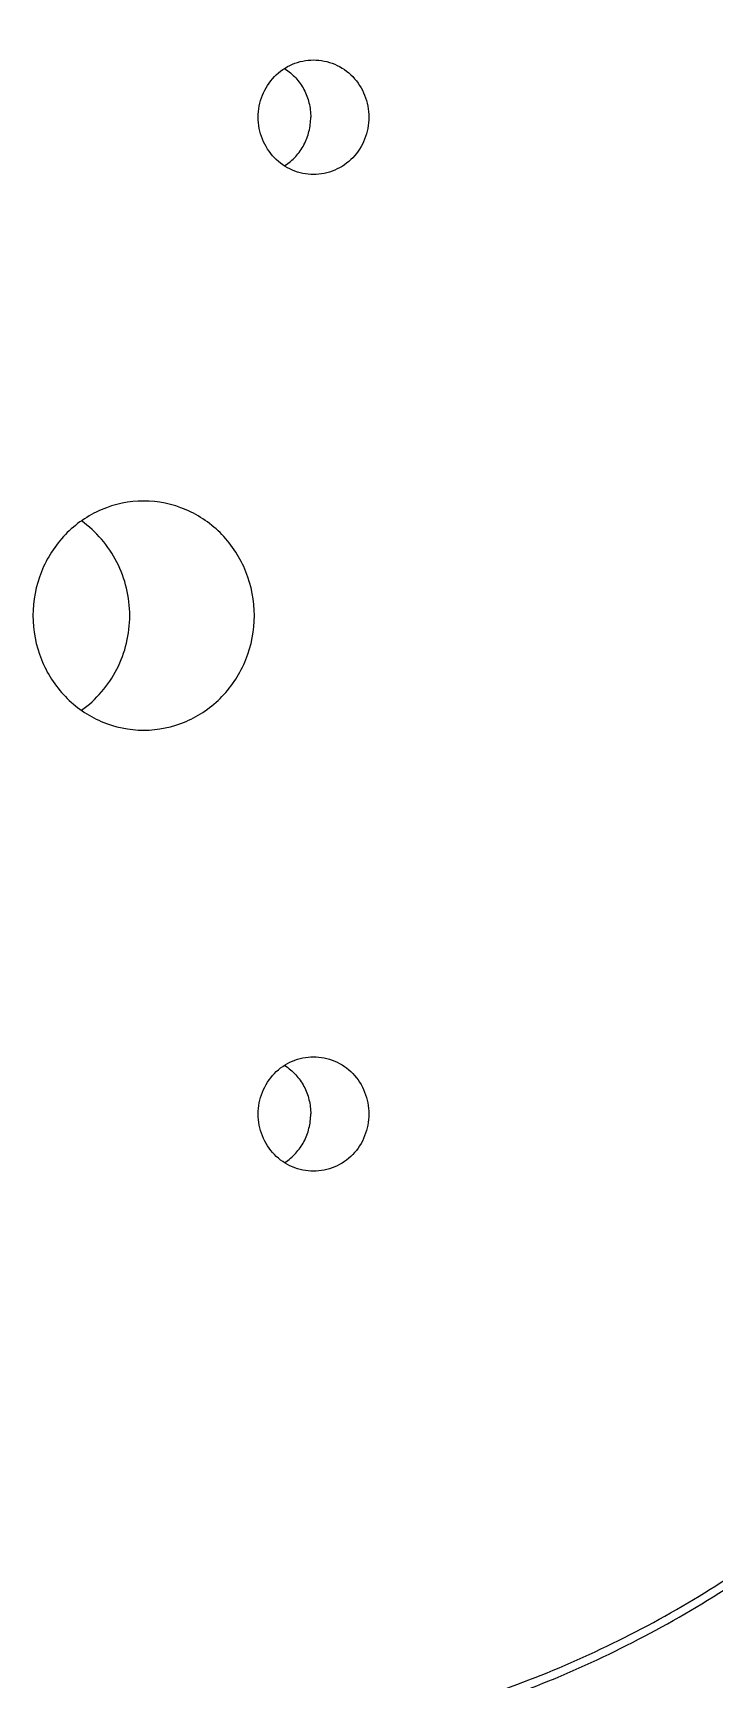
# Model space of a CAD drawing. Header units: millimetres. Extents: x 0 to 841, y 0 to 594.
# Drawn here: x 597.48 to 604.91, y 220.45 to 238.41 of the extents above; entities that cross this region are included whole.
import ezdxf

# ---------------------------------------------------------------- set-up
doc = ezdxf.new("R2010")
doc.units = ezdxf.units.MM
doc.header["$LTSCALE"] = 46.255
doc.layers.get('0').update_dxf_attribs({"linetype": 'CONTINUOUS'})
doc.layers.add('AXIS', color=7, linetype='CONTINUOUS')

msp = doc.modelspace()

# ---------------------------------------------------------------- linework, layer by layer
at = {"color": 7, "linetype": 'CONTINUOUS'}
for points, knots in [([(599.999, 219.729), (600.751, 219.815), (602.244, 220.136), (604.35, 221.043), (606.254, 222.345), (607.885, 223.994), (609.186, 225.931), (610.112, 228.086), (610.629, 230.382), (610.72, 232.738), (610.381, 235.069), (609.624, 237.293), (608.476, 239.331), (606.978, 241.109), (605.182, 242.564), (603.152, 243.642), (600.962, 244.306), (599.444, 244.455), (598.689, 244.455)], [0, 0, 0, 0, 0.061465, 0.123163, 0.185201, 0.247639, 0.310479, 0.373665, 0.437093, 0.500628, 0.56412, 0.627423, 0.690418, 0.753028, 0.815232, 0.877062, 0.938607, 1, 1, 1, 1]), ([(599.999, 219.632), (600.756, 219.719), (602.259, 220.044), (604.378, 220.959), (606.294, 222.271), (607.935, 223.932), (609.245, 225.882), (610.177, 228.051), (610.699, 230.363), (610.791, 232.734), (610.452, 235.082), (609.693, 237.321), (608.54, 239.374), (607.034, 241.167), (605.228, 242.635), (603.187, 243.725), (600.984, 244.398), (599.456, 244.553), (598.696, 244.555)], [0, 0, 0, 0, 0.061465, 0.123162, 0.1852, 0.247638, 0.310476, 0.37366, 0.437087, 0.500621, 0.564111, 0.627414, 0.69041, 0.753022, 0.815228, 0.877061, 0.938607, 1, 1, 1, 1]), ([(600.23, 238.021), (600.273, 237.993), (600.352, 237.925), (600.442, 237.797), (600.498, 237.65), (600.511, 237.545), (600.511, 237.493)], [0, 0, 0, 0, 0.247243, 0.496627, 0.747789, 1, 1, 1, 1]), ([(600.23, 236.964), (600.273, 236.992), (600.352, 237.06), (600.442, 237.188), (600.498, 237.335), (600.511, 237.44), (600.511, 237.493)], [0, 0, 0, 0, 0.247243, 0.496627, 0.747789, 1, 1, 1, 1]), ([(598.689, 233.305), (598.532, 233.305), (598.212, 233.239), (597.811, 232.959), (597.544, 232.544), (597.481, 232.217), (597.481, 232.055)], [0, 0, 0, 0, 0.245983, 0.494338, 0.745998, 1, 1, 1, 1]), ([(599.896, 232.055), (599.896, 232.217), (599.834, 232.544), (599.567, 232.959), (599.166, 233.239), (598.846, 233.305), (598.689, 233.305)], [0, 0, 0, 0, 0.254002, 0.505662, 0.754017, 1, 1, 1, 1]), ([(598.537, 232.055), (598.537, 232.255), (598.443, 232.659), (598.171, 232.974), (598.01, 233.088)], [0, 0, 0, 0, 0.503289, 1, 1, 1, 1]), ([(597.481, 232.055), (597.481, 231.893), (597.544, 231.566), (597.811, 231.151), (598.212, 230.871), (598.532, 230.805), (598.689, 230.805)], [0, 0, 0, 0, 0.254002, 0.505662, 0.754017, 1, 1, 1, 1]), ([(598.01, 231.022), (598.171, 231.136), (598.443, 231.451), (598.537, 231.855), (598.537, 232.055)], [0, 0, 0, 0, 0.496711, 1, 1, 1, 1]), ([(598.689, 230.805), (598.846, 230.805), (599.166, 230.871), (599.567, 231.151), (599.834, 231.566), (599.896, 231.893), (599.896, 232.055)], [0, 0, 0, 0, 0.245983, 0.494338, 0.745998, 1, 1, 1, 1]), ([(600.23, 227.146), (600.273, 227.118), (600.352, 227.05), (600.442, 226.922), (600.498, 226.775), (600.511, 226.67), (600.511, 226.618)], [0, 0, 0, 0, 0.247243, 0.496627, 0.747789, 1, 1, 1, 1]), ([(600.23, 226.089), (600.273, 226.117), (600.352, 226.185), (600.442, 226.313), (600.498, 226.46), (600.511, 226.565), (600.511, 226.618)], [0, 0, 0, 0, 0.247243, 0.496627, 0.747789, 1, 1, 1, 1])]:
    msp.add_open_spline(points, degree=3, knots=knots, dxfattribs=at)
at = {"layer": 'AXIS', "color": 7, "linetype": 'CONTINUOUS'}
for points, knots in [([(599.938, 237.493), (599.938, 237.574), (599.969, 237.737), (600.102, 237.945), (600.303, 238.085), (600.463, 238.117), (600.541, 238.117)], [0, 0, 0, 0, 0.254016, 0.505661, 0.754016, 1, 1, 1, 1]), ([(600.541, 238.117), (600.62, 238.117), (600.78, 238.085), (600.981, 237.945), (601.114, 237.737), (601.145, 237.574), (601.145, 237.493)], [0, 0, 0, 0, 0.245984, 0.494339, 0.745984, 1, 1, 1, 1]), ([(600.541, 236.868), (600.463, 236.868), (600.303, 236.9), (600.102, 237.04), (599.969, 237.248), (599.938, 237.411), (599.938, 237.493)], [0, 0, 0, 0, 0.245984, 0.494339, 0.745984, 1, 1, 1, 1]), ([(601.145, 237.493), (601.145, 237.411), (601.114, 237.248), (600.981, 237.04), (600.78, 236.9), (600.62, 236.868), (600.541, 236.868)], [0, 0, 0, 0, 0.254016, 0.505661, 0.754016, 1, 1, 1, 1]), ([(599.938, 226.618), (599.938, 226.699), (599.969, 226.862), (600.102, 227.07), (600.303, 227.21), (600.463, 227.242), (600.541, 227.242)], [0, 0, 0, 0, 0.254016, 0.505661, 0.754016, 1, 1, 1, 1]), ([(600.541, 227.242), (600.62, 227.242), (600.78, 227.21), (600.981, 227.07), (601.114, 226.862), (601.145, 226.699), (601.145, 226.618)], [0, 0, 0, 0, 0.245984, 0.494339, 0.745984, 1, 1, 1, 1]), ([(600.541, 225.993), (600.463, 225.993), (600.303, 226.025), (600.102, 226.165), (599.969, 226.373), (599.938, 226.536), (599.938, 226.618)], [0, 0, 0, 0, 0.245984, 0.494339, 0.745984, 1, 1, 1, 1]), ([(601.145, 226.618), (601.145, 226.536), (601.114, 226.373), (600.981, 226.165), (600.78, 226.025), (600.62, 225.993), (600.541, 225.993)], [0, 0, 0, 0, 0.254016, 0.505661, 0.754016, 1, 1, 1, 1])]:
    msp.add_open_spline(points, degree=3, knots=knots, dxfattribs=at)

doc.saveas('drawing.dxf')
